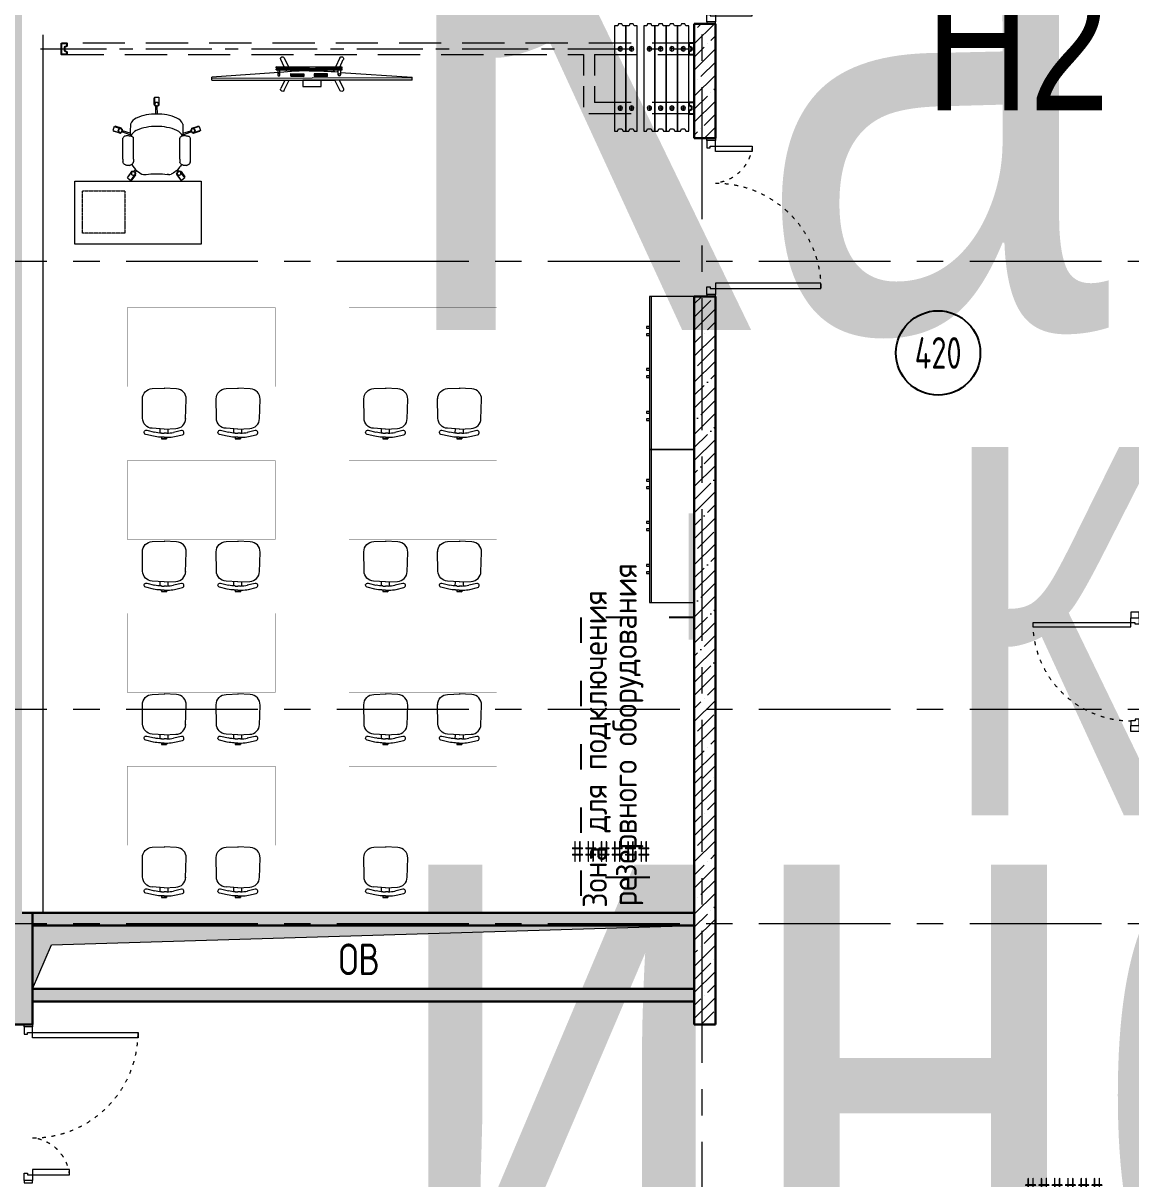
# Model space of a CAD drawing. Header units: millimetres. Extents: x -13407 to 115150, y -83292 to 109271.
# Drawn here: x 6460 to 16965, y 7087 to 18048 of the extents above; entities that cross this region are included whole.
import ezdxf
from ezdxf.enums import TextEntityAlignment as Align

# ---------------------------------------------------------------- set-up
doc = ezdxf.new("R2018")
doc.units = ezdxf.units.MM
for name, pattern in [('ACAD_ISO03W100', [30, 12, -18]), ('CENTER', [2, 1.25, -0.25, 0.25, -0.25]), ('HIDDEN', [6, 4, -2]), ('осевая', [2, 1.25, -0.25, 0.25, -0.25])]:
    doc.linetypes.add(name, pattern=pattern)
doc.layers.get('Defpoints').update_dxf_attribs({"color": 6})
for name, color, linetype, lineweight in [('_ТХ_мебель передв', 250, 'Continuous', 13), ('АР_Двери', 5, 'Continuous', 18), ('АР_Маркер экспликации', 239, 'Continuous', 13), ('АР_Номер помещения', 1, 'Continuous', 25), ('АР_Оси', 193, 'Continuous', 9), ('АР_Перегородки газоблок', 165, 'Continuous', 30), ('АР_Перегородки газоблок_Штрих', 165, 'Continuous', 5), ('АР_Подоконники', 163, 'Continuous', 9), ('АР_Помещения_площадь', 19, 'Continuous', 9), ('АР_Сущ Несущая стена', 202, 'Continuous', 30), ('АР_тонкая линия', 250, 'Continuous', 0), ('АР_Штриховка монолит', 250, 'Continuous', 9), ('Пер раздвиж', 7, 'Continuous', 25), ('Спринклеры', 7, 'Continuous', 18), ('ТХ_мебель передв', 250, 'Continuous', 13), ('ТХ_обор_комп принт', 30, 'Continuous', 13), ('ТХ_Трансформ перегорордка', 250, 'Continuous', 5)]:
    doc.layers.add(name, color=color, linetype=linetype, lineweight=lineweight)
doc.layers.add('АР_Названия помещений', color=124, linetype='Continuous', lineweight=5, plot=False)
doc.layers.add('АР_Отверстия', color=251, linetype='Continuous')
doc.layers.add('ТХ', color=7, linetype='Continuous')
doc.styles.add('ICOCPEUR', font='isocpeur.ttf')
doc.styles.add('ISOCPEUR', font='isocpeur.ttf', dxfattribs={"width": 0.7})
doc.styles.add('ISOCPEUR_1', font='isocpeur.ttf', dxfattribs={"width": 0.9, "height": 250})
doc.styles.get("Standard").update_dxf_attribs({"font": 'arial.ttf'})
pattern_1 = [(50, (-195010.61, -55205.68), (215.17805, -18.82564), [22.5, -247.5]), (355, (-195010.61, -55205.68), (-41.6254, 225.65764), [18, -198]), (100.45144, (-194992.68, -55207.25), (173.55265, 206.832), [19.12206, -210.34263]), (46.1842, (-195010.61, -55145.68), (320.1724, -49.6558), [33.75, -371.25]), (96.63564, (-194983.93, -55149.82), (280.3986, 292.2356), [28.6831, -315.51413]), (351.18416, (-195010.6, -55145.68), (280.3986, 292.2356), [27, -297]), (21, (-194980.61, -55160.68), (179.07212, -120.78567), [22.5, -247.5]), (326, (-194980.61, -55160.68), (72.9946, 217.54501), [18, -198]), (71.45144, (-194965.7, -55170.75), (252.06671, 96.75935), [19.12206, -210.34263]), (37.5, (-195010.615, -55205.68), (3.647957, 99.868156), [0, -195.6, 0, -201, 0, -198.75]), (7.5, (-195010.61, -55205.68), (78.92086, 118.323514), [0, -114.6, 0, -191.1, 0, -75.75]), (327.5, (-195077.515, -55205.68), (160.14673, -6.766462), [0, -75, 0, -234, 0, -310.5]), (317.5, (-195107.51, -55205.68), (174.95585, 30.031495), [0, -97.5, 0, -155.4, 0, -220.5])]

# ---------------------------------------------------------------- blocks, each defined once
blk = doc.blocks.new('*U147')
blk.add_lwpolyline([(-100, 80), (-100, 1010), (-140, 1010), (-140, 80)], close=True)
for points in [[(-1130, 0), (-1130, 80), (-1075, 80), (-1075, 0), (-1130, 0)], [(-1075, 80), (-1075, 0), (-1015, 0), (-1015, 40), (-1030, 40), (-1030, 80), (-1075, 80)], [(-55, 80), (-55, 0), (-115, 0), (-115, 40), (-100, 40), (-100, 80), (-55, 80)], [(0, 0), (0, 80), (-55, 80), (-55, 0), (0, 0)]]:
    blk.add_lwpolyline(points)
at = {"linetype": 'ACAD_ISO03W100', "ltscale": 3}
blk.add_arc((-100, 80), 930, 90, 180, dxfattribs=at)
blk = doc.blocks.new('Полуторная_на лестницу')
for points in [[(75, 80), (75, 1080), (125, 1080), (125, 80)], [(1375, 430), (1375, 80), (1425, 80), (1425, 430)]]:
    blk.add_lwpolyline(points, close=True)
for points in [[(0, 0), (0, 80), (20, 80), (20, 0), (0, 0)], [(20, 80), (20, 0), (90, 0), (90, 30), (75, 30), (75, 80), (20, 80)], [(1480, 80), (1480, 0), (1410, 0), (1410, 30), (1425, 30), (1425, 80), (1480, 80)], [(1500, 0), (1500, 80), (1480, 80), (1480, 0), (1500, 0)]]:
    blk.add_lwpolyline(points)
at = {"linetype": 'ACAD_ISO03W100', "ltscale": 3}
for centre, radius, start, end in [((75, 80), 1000, 0, 90), ((1465, 40), 392, 95.9075, 174.0925)]:
    blk.add_arc(centre, radius, start, end, dxfattribs=at)
blk = doc.blocks.new('*U262')
at = {"layer": 'Defpoints', "color": 7}
blk.add_line((-14317, -8752), (-14739, -8752), dxfattribs=at)
at = {"layer": 'АР_Номер помещения', "color": 7}
blk.add_circle((-15881, -583), 400, dxfattribs=at)
at = {"layer": 'Defpoints', "color": 7, "style": 'ISOCPEUR', "width": 0.7, "flags": 1}
blk.add_attdef('КАТЕГОРИЯ', (-499, -2092), '', height=250, dxfattribs=at)
at = {"layer": 'Defpoints', "color": 7, "style": 'ISOCPEUR', "width": 0.7}
blk.add_attdef('ПЛОЩАДЬ_ПОМЕЩЕНИЯ', text='', height=200, dxfattribs=at).set_placement((-14312, -8506), align=Align.MIDDLE_RIGHT)
at = {"layer": 'АР_Номер помещения', "color": 7, "style": 'ISOCPEUR', "width": 0.7}
blk.add_attdef('НОМЕР_ПОМЕЩЕНИЯ', text='', height=300, dxfattribs=at).set_placement((-15881, -583), align=Align.MIDDLE_CENTER)
at = {"layer": 'АР_Помещения_площадь', "color": 7, "lineweight": 30, "width": 0.7, "flags": 104}
blk.add_attdef('ИМЯ_ПОМЕЩЕНИЯ', text='', height=100, dxfattribs=at).set_placement((158, 1217), align=Align.MIDDLE_CENTER)
blk = doc.blocks.new('*U251')
at = {"layer": 'Defpoints', "color": 7}
blk.add_line((-20060, -13316), (-20482, -13316), dxfattribs=at)
at = {"layer": 'Defpoints', "color": 7, "style": 'ISOCPEUR', "width": 0.7, "flags": 1}
blk.add_attdef('КАТЕГОРИЯ', (-499, -2092), '', height=250, dxfattribs=at)
at = {"layer": 'Defpoints', "color": 7, "style": 'ISOCPEUR', "width": 0.7}
blk.add_attdef('ПЛОЩАДЬ_ПОМЕЩЕНИЯ', text='', height=200, dxfattribs=at).set_placement((-20055, -13070), align=Align.MIDDLE_RIGHT)
at = {"layer": 'АР_Номер помещения', "color": 7, "style": 'ISOCPEUR', "width": 0.7}
blk.add_attdef('НОМЕР_ПОМЕЩЕНИЯ', text='', height=300, dxfattribs=at).set_placement((-20716, -4409), align=Align.MIDDLE_CENTER)
at = {"layer": 'АР_Помещения_площадь', "color": 7, "lineweight": 30, "width": 0.7, "flags": 104}
blk.add_attdef('ИМЯ_ПОМЕЩЕНИЯ', text='', height=100, dxfattribs=at).set_placement((158, 1217), align=Align.MIDDLE_CENTER)
blk = doc.blocks.new('*U263')
at = {"layer": 'Defpoints', "color": 7}
blk.add_line((-14041, -3644), (-14463, -3644), dxfattribs=at)
at = {"layer": 'АР_Номер помещения', "color": 7}
blk.add_circle((-15816, 2609), 400, dxfattribs=at)
at = {"layer": 'Defpoints', "color": 7, "style": 'ISOCPEUR', "width": 0.7, "flags": 1}
blk.add_attdef('КАТЕГОРИЯ', (-499, -2092), '', height=250, dxfattribs=at)
at = {"layer": 'Defpoints', "color": 7, "style": 'ISOCPEUR', "width": 0.7}
blk.add_attdef('ПЛОЩАДЬ_ПОМЕЩЕНИЯ', text='', height=200, dxfattribs=at).set_placement((-14036, -3397), align=Align.MIDDLE_RIGHT)
at = {"layer": 'АР_Номер помещения', "color": 7, "style": 'ISOCPEUR', "width": 0.7}
blk.add_attdef('НОМЕР_ПОМЕЩЕНИЯ', text='', height=300, dxfattribs=at).set_placement((-15816, 2609), align=Align.MIDDLE_CENTER)
at = {"layer": 'АР_Помещения_площадь', "color": 7, "lineweight": 30, "width": 0.7, "flags": 104}
blk.add_attdef('ИМЯ_ПОМЕЩЕНИЯ', text='', height=100, dxfattribs=at).set_placement((158, 1217), align=Align.MIDDLE_CENTER)
blk = doc.blocks.new('П Трансформ2')
at = {"layer": 'Пер раздвиж', "linetype": 'HIDDEN', "lineweight": 9, "ltscale": 100}
for p, q in [((0, 615), (-1052, 615)), ((0, 508), (-945, 508))]:
    blk.add_line(p, q, dxfattribs=at)
at = {"layer": 'Пер раздвиж', "linetype": 'HIDDEN', "lineweight": 9, "ltscale": 50}
for p, q in [((-1052, 54), (-1052, 615)), ((-945, 54), (-945, 508))]:
    blk.add_line(p, q, dxfattribs=at)
at = {"layer": 'Пер раздвиж', "lineweight": 9}
for p, q in [((-681, 562), (-723, 562)), ((-702, 541), (-702, 583)), ((-574, 562), (-616, 562)), ((-595, 541), (-595, 583)), ((-406, 562), (-447, 562)), ((-426, 541), (-426, 583)), ((-299, 562), (-340, 562)), ((-319, 541), (-319, 583)), ((-192, 562), (-233, 562)), ((-212, 541), (-212, 583)), ((-85, 562), (-126, 562)), ((-105, 541), (-105, 583)), ((-702, 21), (-702, -21)), ((-595, 21), (-595, -21)), ((-426, 21), (-426, -21)), ((-319, 21), (-319, -21)), ((-212, 21), (-212, -21)), ((-105, 21), (-105, -21)), ((-681, 0), (-723, 0)), ((-574, 0), (-616, 0)), ((-406, 0), (-447, 0)), ((-299, 0), (-340, 0)), ((-192, 0), (-233, 0)), ((-85, 0), (-126, 0))]:
    blk.add_line(p, q, dxfattribs=at)
for points in [[(-756, -219), (-756, 781), (-729, 781), (-719, 757), (-686, 757), (-676, 781), (-649, 781), (-649, -219), (-678, -219), (-686, -237), (-719, -237), (-726, -219)], [(-649, -219), (-649, 781), (-622, 781), (-612, 757), (-579, 757), (-569, 781), (-542, 781), (-542, -219), (-571, -219), (-579, -237), (-612, -237), (-619, -219)], [(-480, -219), (-480, 781), (-453, 781), (-443, 757), (-410, 757), (-400, 781), (-373, 781), (-373, -219), (-402, -219), (-410, -237), (-443, -237), (-451, -219)], [(-373, -219), (-373, 781), (-346, 781), (-336, 757), (-303, 757), (-293, 781), (-266, 781), (-266, -219), (-295, -219), (-303, -237), (-336, -237), (-344, -219)], [(-266, -219), (-266, 781), (-239, 781), (-229, 757), (-196, 757), (-186, 781), (-159, 781), (-159, -219), (-188, -219), (-196, -237), (-229, -237), (-237, -219)], [(-159, -219), (-159, 781), (-132, 781), (-122, 757), (-89, 757), (-79, 781), (-52, 781), (-52, -219), (-81, -219), (-89, -237), (-122, -237), (-130, -219)]]:
    blk.add_lwpolyline(points, close=True, dxfattribs=at)
at = {"layer": 'Пер раздвиж'}
for points in [[(0, 508), (-52, 508), (-52, 535), (-28, 545), (-28, 578), (-52, 588), (-52, 615), (0, 615)], [(-6000, -53), (-5950, -53), (-5950, -27), (-5974, -17), (-5974, 17), (-5950, 27), (-5950, 54), (-6000, 54)], [(0, -53), (-52, -53), (-52, -27), (-28, -17), (-28, 17), (-52, 27), (-52, 54), (0, 54)]]:
    blk.add_lwpolyline(points, close=True, dxfattribs=at)
at = {"layer": 'Пер раздвиж', "linetype": 'HIDDEN', "lineweight": 9, "ltscale": 100}
blk.add_lwpolyline([(-945, 54), (0, 54), (0, -53), (-6000, -53), (-6000, 54), (-1052, 54)], dxfattribs=at)
at = {"layer": 'Пер раздвиж', "lineweight": 9}
for centre in [(-702, 562), (-595, 562), (-426, 562), (-319, 562), (-212, 562), (-105, 562), (-702, 0), (-595, 0), (-426, 0), (-319, 0), (-212, 0), (-105, 0)]:
    blk.add_circle(centre, 20.9, dxfattribs=at)
blk = doc.blocks.new('поз67')
for p, q in [((827456, -207565, -5), (827458, -208515, -5)), ((827456, -207565, -6), (827457, -208515, 0)), ((827456, -207565, -5), (827486, -207565, -5)), ((827476, -207565, -5), (827478, -208515, -5)), ((827531, -208246, -5), (827486, -207565, -5)), ((827555, -208246, -5), (827507, -208246, -5)), ((827556, -208855, -5), (827555, -208231, -5)), ((827555, -208231, -5), (827564, -208231, -5)), ((827564, -208255, -5), (827564, -208231, -5)), ((827572, -208255, -5), (827572, -208231, -5)), ((827572, -208231, -5), (827581, -208231, -5)), ((827581, -208231, -5), (827582, -208855, -5)), ((827507, -208266, -5), (827555, -208266, -5)), ((827493, -208369, -5), (827493, -208494, -5)), ((827493, -208369, -5), (827518, -208369, -5)), ((827498, -208369, -5), (827498, -208494, -5)), ((827503, -208369, -5), (827503, -208494, -5)), ((827508, -208369, -5), (827508, -208494, -5)), ((827513, -208369, -5), (827513, -208494, -5)), ((827518, -208369, -5), (827518, -208494, -5)), ((827456, -209465, -5), (827458, -208515, -5)), ((827456, -209465, -6), (827457, -208515, 0)), ((827476, -209465, -5), (827478, -208515, -5)), ((827518, -208494, -5), (827493, -208494, -5)), ((827494, -208717, -5), (827493, -208592, -5)), ((827518, -208592, -5), (827493, -208592, -5)), ((827499, -208717, -5), (827498, -208592, -5)), ((827504, -208717, -5), (827503, -208592, -5)), ((827509, -208717, -5), (827508, -208592, -5)), ((827514, -208717, -5), (827513, -208592, -5)), ((827519, -208717, -5), (827518, -208592, -5)), ((827534, -208784, -5), (827485, -209465, -5)), ((827494, -208717, -5), (827519, -208717, -5)), ((827508, -208820, -5), (827556, -208820, -5)), ((827556, -208840, -5), (827508, -208840, -5)), ((827556, -208840, -5), (827508, -208840, -5)), ((827565, -208855, -5), (827556, -208855, -5)), ((827556, -208855, -5), (827565, -208855, -5)), ((827565, -208831, -5), (827565, -208855, -5)), ((827582, -208855, -5), (827573, -208855, -5)), ((827573, -208855, -5), (827582, -208855, -5)), ((827456, -209465, -5), (827485, -209465, -5))]:
    blk.add_line(p, q)
for points, elevation in [([(827361, -208251), (827457, -208298)], -5), ([(827457, -208257), (827377, -208218)], -5), ([(827556, -208235), (827563, -208592)], -5), ([(827557, -208850), (827572, -208235)], -5), ([(827564, -208235), (827568, -208395)], -5), ([(827565, -208850), (827580, -208235)], -5), ([(827581, -208253), (827652, -208219)], -5), ([(827668, -208252), (827581, -208294)], -5), ([(827430, -208335), (827430, -208335)], 5), ([(827458, -208732), (827458, -208298)], -5), ([(827536, -208274), (827555, -208265)], -5), ([(827555, -208306), (827539, -208314)], -5), ([(827573, -208543), (827581, -208850)], -5), ([(827569, -208690), (827573, -208850)], -5), ([(827361, -208779), (827458, -208732)], -5), ([(827458, -208773), (827377, -208812)], -5), ([(827541, -208758), (827556, -208765)], -5), ([(827556, -208724), (827543, -208718)], -5), ([(827668, -208778), (827582, -208737)], -5), ([(827582, -208778), (827652, -208812)], -5), ([(827573, -208855), (827573, -208830)], -5)]:
    blk.add_lwpolyline(points, dxfattribs=dict(elevation=elevation))
at = {"elevation": -5}
for points in [[(827507, -208246, 1.032034), (827507, -208266)], [(827508, -208840, -1.032034), (827508, -208820)]]:
    blk.add_lwpolyline(points, format="xyb", dxfattribs=at)
blk.add_lwpolyline([(827396, -208429), (827458, -208429), (827458, -208601), (827396, -208601)], close=True, dxfattribs=at)
for centre, radius in [((827507, -208256, -5), 10), ((827560, -208235, -5), 4), ((827576, -208235, -5), 4), ((827568, -208543, -5), 5.23), ((827568, -208543, -5), 4), ((827508, -208830, -5), 10), ((827561, -208850, -5), 4), ((827561, -208850, -5), 4), ((827577, -208850, -5), 4), ((827577, -208850, -5), 4)]:
    blk.add_circle(centre, radius)
for centre, start, end in [((827369, -208235, -5), 64.1457, 244.1457), ((827660, -208235, -5), 295.653, 115.653), ((827369, -208795, -5), 115.8543, 295.8543), ((827660, -208795, -5), 244.347, 64.347)]:
    blk.add_arc(centre, 18.5, start, end)
blk.add_ellipse((823911, -208549, -5), major_axis=(2566, 2575), ratio=1, start_param=-0.785398, end_param=-0.709205)
at = {"extrusion": (0, 0, -1)}
blk.add_ellipse((823911, -208481, -5), major_axis=(2566, -2575), ratio=1, start_param=-0.785398, end_param=-0.703626, dxfattribs=at)
blk = doc.blocks.new('стол с тумбой 1200х600')
blk.add_lwpolyline([(-19012, 19801), (-19012, 21001), (-19612, 21001), (-19612, 19801)], close=True)
at = {"linetype": 'HIDDEN', "ltscale": 0.1}
blk.add_lwpolyline([(-19505, 19875), (-19105, 19875), (-19105, 20275), (-19505, 20275)], close=True, dxfattribs=at)
blk = doc.blocks.new('СК33 790х830')
for p, q in [((-25, 659), (-25, 719)), ((-20, 729), (20, 729)), ((-20, 729), (-20, 649)), ((20, 729), (20, 649)), ((25, 659), (25, 719)), ((-20, 649), (-16, 649)), ((-7, 568), (-7, 642)), ((-2, 649), (2, 649)), ((7, 568), (6, 642)), ((15, 649), (20, 649)), ((-403, 450), (-416, 412)), ((-403, 450), (-327, 426)), ((-335, 434), (-392, 452)), ((-249, 472), (-250, 402)), ((248, 472), (249, 380)), ((403, 450), (326, 426)), ((334, 434), (392, 452)), ((403, 450), (415, 412)), ((-416, 412), (-339, 388)), ((-350, 386), (-408, 405)), ((-338, 392), (-339, 388)), ((-333, 409), (-334, 405)), ((-250, 372), (-329, 399)), ((-327, 426), (-328, 422)), ((-250, 387), (-325, 410)), ((-319, 344), (-320, 340)), ((-320, 140), (-320, 340)), ((-316, 349), (-319, 344)), ((-312, 353), (-316, 349)), ((-306, 357), (-312, 353)), ((-298, 360), (-306, 357)), ((-290, 362), (-298, 360)), ((-290, 362), (-289, 362)), ((-280, 363), (-289, 362)), ((-280, 363), (-279, 363)), ((-270, 364), (-279, 363)), ((-270, 364), (-261, 363)), ((-261, 363), (-261, 363)), ((-261, 363), (-252, 362)), ((-252, 362), (-251, 362)), ((-251, 362), (-243, 360)), ((-250, 402), (-250, 398)), ((-250, 398), (-250, 380)), ((-250, 380), (-250, 370)), ((-250, 370), (-250, 362)), ((-243, 360), (-235, 357)), ((-235, 357), (-229, 353)), ((-229, 353), (-224, 349)), ((-224, 349), (-222, 344)), ((-222, 344), (-220, 340)), ((-221, 140), (-220, 340)), ((221, 344), (220, 340)), ((220, 140), (220, 340)), ((224, 349), (221, 344)), ((228, 353), (224, 349)), ((234, 357), (228, 353)), ((242, 360), (234, 357)), ((250, 362), (242, 360)), ((249, 387), (324, 410)), ((249, 372), (328, 399)), ((249, 380), (249, 370)), ((249, 370), (249, 362)), ((250, 362), (251, 362)), ((260, 363), (251, 362)), ((260, 363), (261, 363)), ((270, 364), (261, 363)), ((270, 364), (279, 363)), ((279, 363), (279, 363)), ((279, 363), (288, 362)), ((288, 362), (289, 362)), ((289, 362), (297, 360)), ((297, 360), (305, 357)), ((305, 357), (311, 353)), ((311, 353), (316, 349)), ((316, 349), (318, 344)), ((318, 344), (319, 340)), ((320, 140), (320, 340)), ((326, 426), (328, 422)), ((332, 409), (333, 405)), ((337, 392), (338, 388)), ((415, 412), (338, 388)), ((350, 386), (407, 405)), ((-320, 140), (-320, 131)), ((-320, 131), (-320, 123)), ((-320, 123), (-320, 115)), ((-319, 109), (-320, 115)), ((-222, 109), (-221, 115)), ((-221, 140), (-221, 131)), ((-221, 131), (-221, 123)), ((-221, 123), (-221, 115)), ((-221, 115), (-221, 115)), ((220, 140), (220, 131)), ((220, 131), (220, 123)), ((220, 123), (220, 115)), ((220, 115), (220, 113)), ((221, 109), (220, 113)), ((318, 109), (319, 115)), ((319, 140), (319, 131)), ((319, 131), (319, 123)), ((319, 123), (319, 115)), ((319, 115), (319, 115)), ((-318, 106), (-319, 109)), ((-315, 100), (-318, 106)), ((-311, 95), (-315, 100)), ((-305, 90), (-311, 95)), ((-303, 89), (-305, 90)), ((-296, 85), (-303, 89)), ((-293, 84), (-296, 85)), ((-290, 83), (-293, 84)), ((-284, 81), (-290, 83)), ((-281, 81), (-284, 81)), ((-278, 81), (-281, 81)), ((-274, 80), (-278, 81)), ((-277, -38), (-230, 27)), ((-240, 22), (-275, -27)), ((-270, 80), (-274, 80)), ((-267, 80), (-270, 80)), ((-263, 81), (-267, 80)), ((-260, 81), (-263, 81)), ((-257, 81), (-260, 81)), ((-257, 81), (-251, 83)), ((-248, 84), (-251, 83)), ((-245, 85), (-248, 84)), ((-245, 85), (-238, 89)), ((-245, -61), (-198, 4)), ((-236, 90), (-238, 89)), ((-237, 89), (-225, 73)), ((-236, 90), (-230, 95)), ((-230, 95), (-226, 100)), ((-230, 27), (-227, 25)), ((-226, 100), (-223, 106)), ((-225, 73), (-202, 42)), ((-222, 109), (-223, 106)), ((-216, 17), (-212, 14)), ((-202, 42), (-215, 25)), ((-192, 34), (-205, 17)), ((-202, 42), (-201, 40)), ((-201, 40), (-181, 26)), ((-201, 6), (-198, 4)), ((-181, 26), (-161, 10)), ((-161, 10), (-158, 8)), ((-158, 8), (-155, 7)), ((-155, 7), (-140, -1)), ((-56, 0), (56, 0)), ((55, 0), (99, -4)), ((155, 7), (139, -1)), ((155, 7), (158, 8)), ((158, 8), (160, 10)), ((174, 21), (160, 10)), ((180, 26), (174, 21)), ((200, 40), (180, 26)), ((187, 30), (196, 17)), ((192, 6), (189, 4)), ((236, -61), (189, 4)), ((197, 38), (206, 25)), ((200, 40), (201, 42)), ((217, 63), (201, 42)), ((207, 17), (204, 14)), ((225, 73), (217, 63)), ((221, 27), (218, 25)), ((222, 106), (221, 109)), ((268, -38), (221, 27)), ((225, 100), (222, 106)), ((229, 95), (225, 100)), ((237, 89), (225, 73)), ((235, 90), (229, 95)), ((231, 22), (267, -27)), ((237, 89), (235, 90)), ((244, 85), (237, 89)), ((247, 84), (244, 85)), ((250, 83), (247, 84)), ((256, 81), (250, 83)), ((259, 81), (256, 81)), ((262, 81), (259, 81)), ((266, 80), (262, 81)), ((270, 80), (266, 80)), ((273, 80), (270, 80)), ((277, 81), (273, 80)), ((280, 81), (277, 81)), ((283, 81), (280, 81)), ((283, 81), (289, 83)), ((292, 84), (289, 83)), ((295, 85), (292, 84)), ((295, 85), (302, 89)), ((304, 90), (302, 89)), ((304, 90), (310, 95)), ((310, 95), (314, 100)), ((314, 100), (317, 106)), ((318, 109), (317, 106)), ((-277, -38), (-245, -61)), ((-200, -7), (-235, -56)), ((-140, -1), (-125, -4)), ((-125, -4), (-110, -5)), ((-110, -5), (-99, -4)), ((-99, -4), (-55, 0)), ((111, -5), (99, -4)), ((111, -5), (125, -4)), ((125, -4), (139, -1)), ((191, -7), (226, -56)), ((268, -38), (236, -61))]:
    blk.add_line(p, q)
for centre in [(0, 661), (-345, 411), (344, 411), (-221, 6), (212, 6)]:
    blk.add_circle(centre, 20)
for centre, radius, start, end in [((-20, 719), 5, 90, 180), ((-20, 659), 5, 180, 270), ((0, 661), 17, 279.4623, 260.5377), ((20, 719), 5, 0, 90), ((20, 659), 5, 270, 0), ((-15, 128), 440, 88.0553, 113.9054), ((14, 128), 440, 66.0946, 91.9447), ((-394, 447), 5, 72.3275, 162.3275), ((-152, 436), 103, 113.6677, 159.763), ((-15, 10), 440, 88.0553, 113.9054), ((14, 10), 440, 66.0946, 91.9447), ((151, 436), 103, 20.237, 66.3323), ((393, 447), 5, 17.6725, 107.6725), ((-406, 409), 5, 162.3275, 252.3275), ((-345, 411), 17, 351.7899, 332.8652), ((-349, 391), 5, 252.3275, 342.3275), ((-337, 429), 5, 342.3275, 72.3275), ((-152, 318), 103, 113.6677, 155.3986), ((151, 318), 103, 24.6014, 66.3323), ((344, 411), 17, 207.1348, 188.2101), ((336, 429), 5, 107.6725, 197.6725), ((348, 391), 5, 197.6725, 287.6725), ((405, 409), 5, 287.6725, 17.6725), ((-236, 19), 5, 54, 144), ((-221, 6), 17, 63.4623, 44.5377), ((212, 6), 17, 135.4623, 116.5377), ((227, 19), 5, 36, 126), ((-271, -30), 5, 144, 234), ((-239, -53), 5, 234, 324), ((-204, -4), 5, 324, 54), ((195, -4), 5, 126, 216), ((230, -53), 5, 216, 306), ((263, -30), 5, 306, 36)]:
    blk.add_arc(centre, radius, start, end)
blk = doc.blocks.new('тумба под доской')
for points in [[(-1451, -426), (0, -426), (0, 0), (-1451, 0)], [(-1165, -453), (-1149, -453), (-1149, -426), (-1165, -426)], [(-1096, -453), (-1080, -453), (-1080, -426), (-1096, -426)], [(-768, -453), (-752, -453), (-752, -426), (-768, -426)], [(-699, -453), (-683, -453), (-683, -426), (-699, -426)], [(-360, -453), (-344, -453), (-344, -426), (-360, -426)], [(-291, -453), (-275, -453), (-275, -426), (-291, -426)]]:
    blk.add_lwpolyline(points, close=True)
blk.add_lwpolyline([(-1451, -410), (0, -410)])
blk = doc.blocks.new('стуо без подлокот')
at = {"extrusion": (-5.44802e-05, 0.000471638, 1)}
for p, q in [((-8645, 20682, 0), (-8627, 20756, 0)), ((-8588, 20746, 0), (-8606, 20672, 0)), ((-8603, 20770, 0), (-8602, 20770, 0)), ((-8474, 20785, 0), (-8288, 20787, 0)), ((-8654, 20582, 0), (-8653, 20617, 0)), ((-8614, 20620, 0), (-8574, 20619, 0)), ((-8577, 20581, 0), (-8569, 20694, 0)), ((-8193, 20693, 0), (-8189, 20575, 0)), ((-8669, 20558, 0), (-8669, 20606, 0)), ((-8668, 20606, 0), (-8669, 20558, 0)), ((-8654, 20558, 0), (-8669, 20558, 0)), ((-8654, 20606, 0), (-8668, 20606, 0)), ((-8654, 20582, 0), (-8654, 20606, 0)), ((-8654, 20582, 0), (-8654, 20558, 0)), ((-8654, 20582, 0), (-8654, 20548, 0)), ((-8615, 20606, 0), (-8615, 20581, 0)), ((-8615, 20557, 0), (-8615, 20582, 0)), ((-8615, 20543, 0), (-8575, 20543, 0)), ((-8577, 20582), (-8571, 20469, 0)), ((-8195, 20464, 0), (-8189, 20582, 0)), ((-8647, 20482, 0), (-8630, 20408, 0)), ((-8591, 20417, 0), (-8608, 20492, 0)), ((-8606, 20393, 0), (-8605, 20394, 0)), ((-8484, 20377, 0), (-8294, 20371, 0))]:
    blk.add_line(p, q, dxfattribs=at)
at = {"extrusion": (5.44802e-05, -0.000471638, -1)}
for centre, major_axis, start_param, end_param in [((-8608, 20751, 0), (12.7, 14.6, 0), 4.240369, 5.829345), ((-8607, 20751, 0), (12.7, 14.6, 0), -0.45384, 1.098777), ((-8473, 20688, 0), (63.4, 73.1, 0), 4.061153, 5.558057), ((-8290, 20690, 0), (63.4, 73.1, 0), -0.725128, 0.826554), ((-8363, 20612, 0), (-219, 190, 0), 5.584367, 5.811166), ((-8325, 20602, 0), (190, 219, 0), 4.01357, 4.240369)]:
    blk.add_ellipse(centre, major_axis=major_axis, ratio=1, start_param=start_param, end_param=end_param, dxfattribs=at)
at = {"extrusion": (-5.44802e-05, 0.000471638, 1)}
for centre, major_axis, start_param, end_param in [((-8364, 20547, 0), (-222, -187, 0), 5.584367, 5.811166), ((-8325, 20557, 0), (187, -222, 0), 4.01357, 4.240369), ((-8611, 20412, 0), (12.4, -14.8, 0), 4.240369, 5.829345), ((-8610, 20412, 0), (12.4, -14.8, 0), -0.45384, 1.098777), ((-8475, 20473, 0), (62.2, -74.2, 0), 4.061153, 5.558057), ((-8292, 20468, 0), (62.2, -74.2, 0), -0.725128, 0.826554)]:
    blk.add_ellipse(centre, major_axis=major_axis, ratio=1, start_param=start_param, end_param=end_param, dxfattribs=at)
blk = doc.blocks.new('У195')
at = {"layer": '_ТХ_мебель передв', "const_width": 2}
blk.add_lwpolyline([(168259, 78382), (169009, 78382), (169009, 76982), (168259, 76982)], close=True, dxfattribs=at)

msp = doc.modelspace()

# ---------------------------------------------------------------- hatches: boundary and pattern name
at = {"layer": 'АР_Перегородки газоблок_Штрих', "ltscale": 100}
h = msp.add_hatch(dxfattribs=at)
h.set_pattern_fill('AR-CONC', color=256, scale=30)
h.set_pattern_definition(pattern_1)
h.paths.add_polyline_path([(12825.4, 9610), (6550, 9610), (6550, 9490), (12825, 9490.8), (12824.6, 9490)])
h = msp.add_hatch(dxfattribs=at)
h.set_pattern_fill('AR-CONC', color=256, scale=30)
h.set_pattern_definition(pattern_1)
h.paths.add_polyline_path([(12825.4, 8890), (6550, 8890), (6550, 8770), (12825, 8770.8), (12824.6, 8770)])
at = {"layer": 'АР_Штриховка монолит', "ltscale": 100}
h = msp.add_hatch(dxfattribs=at)
h.set_pattern_fill('ANSI35', color=256, scale=700)
h.set_pattern_definition([(45, (-951587.81, 109999.9), (-123.743687, 123.743687), []), (45, (-951464.07, 109999.9), (-123.743687, 123.743687), [218.75, -43.75, 0, -43.75])])
h.paths.add_polyline_path([(6449.9, 27280), (6249.9, 27280), (6249.9, 9610), (-100, 9610), (-100, 9410), (100, 9410), (6250, 9410), (6250, 8550), (6550, 8550), (6550, 9610), (6450, 9610)])
h = msp.add_hatch(dxfattribs=at)
h.set_pattern_fill('ANSI35', color=256, scale=700)
h.set_pattern_definition([(45, (-961377.81, 115514.9), (-123.743687, 123.743687), []), (45, (-961254.07, 115514.9), (-123.743687, 123.743687), [218.75, -43.75, 0, -43.75])])
h.paths.add_polyline_path([(13025, 18040.2), (12825, 18040.2), (12825, 16955), (13025, 16955)])
h = msp.add_hatch(dxfattribs=at)
h.set_pattern_fill('ANSI35', color=256, scale=700)
h.set_pattern_definition([(45, (-961377.81, 107109.9), (-123.743687, 123.743687), []), (45, (-961254.07, 107109.9), (-123.743687, 123.743687), [218.75, -43.75, 0, -43.75])])
h.paths.add_polyline_path([(13025, 15455), (12825, 15455), (12825, 10887.6), (13025, 10887.6)])
h = msp.add_hatch(dxfattribs=at)
h.set_pattern_fill('ANSI35', color=256, scale=700)
h.set_pattern_definition([(45, (-961377.81, 102559.9), (-123.743687, 123.743687), []), (45, (-961254.07, 102559.9), (-123.743687, 123.743687), [218.75, -43.75, 0, -43.75])])
h.paths.add_polyline_path([(13025, 10905), (12825, 10905), (12825, 8550), (13025, 8550)])
at = {"layer": 'Спринклеры', "ltscale": 100}
h = msp.add_hatch(color=256, dxfattribs=at)
h.paths.add_polyline_path([(4450, 9410), (200, 9410), (201.2, 8975), (325.7, 9312.6)])
edge = h.paths.add_edge_path()
edge.add_line((12825, 9490), (7248.9, 9490))
edge.add_arc((6898.2, 9463.2), 351.8, -15.32511, 4.36279, ccw=False)
edge.add_line((7237.4, 9370.3), (12825, 9490))
edge = h.paths.add_edge_path()
edge.add_line((7248.9, 9490), (6550, 9490))
edge.add_line((6550, 9490), (6550, 8890))
edge.add_line((6550, 8890), (6688.2, 9358.5))
edge.add_line((6688.2, 9358.5), (7237.4, 9370.3))
edge.add_arc((6898.2, 9463.2), 351.8, 344.67489, 364.36279)
h = msp.add_hatch(dxfattribs=at)
h.set_pattern_fill('ANSI31', color=256)
h.set_pattern_definition([(45, (-195010.61454, -55205.68246), (-0.08838834765, 0.08838834765), [])])
h.paths.add_polyline_path([(12825, 9490), (6550, 9490), (6550, 8890), (6728.2, 9305.8)])
at = {"layer": 'ТХ_мебель передв', "transparency": 33554508}
h = msp.add_hatch(color=256, dxfattribs=at)
h.dxf.hatch_style = 1
h.paths.add_polyline_path([(12772.1, 12200), (12825.1, 12200), (12825.1, 13398.7), (12772.1, 13398.7)])

# ---------------------------------------------------------------- linework, layer by layer
at = {"layer": 'АР_Оси', "linetype": 'CENTER', "ltscale": 1000}
for p, q in [((12900, -1811.3), (12900, 27571.3)), ((-12563.8, 15790), (71033.4, 15790)), ((-12563.8, 11540), (71033.4, 11540)), ((-12563.8, 9510), (71033.4, 9510))]:
    msp.add_line(p, q, dxfattribs=at)
at = {"layer": 'АР_Перегородки газоблок', "ltscale": 100}
for points in [[(6550, 9610), (12825, 9610)], [(6550, 9490), (12825, 9490)], [(12825, 8890), (6550, 8890)], [(12825, 8770), (6550, 8770)]]:
    msp.add_lwpolyline(points, dxfattribs=at)
at = {"layer": 'АР_Подоконники', "ltscale": 100}
msp.add_line((6650, 9610), (6650, 17935), dxfattribs=at)
at = {"layer": 'АР_Сущ Несущая стена', "ltscale": 100}
for p, q in [((12825, 16955), (12825, 18040.2)), ((12825, 18040.2), (13025, 18040.2)), ((13025, 16955), (13025, 18040.2)), ((12825, 16955), (13025, 16955)), ((12825, 10620.8), (12825, 15455)), ((12825, 15455), (13025, 15455)), ((13025, 10620.8), (13025, 15455)), ((12825, 8550), (12825, 10905)), ((13025, 8550), (13025, 10905)), ((6450, 9610), (6550, 9610)), ((6550, 9610), (6550, 8550)), ((6250, 8550), (6550, 8550)), ((12825, 8550), (13025, 8550))]:
    msp.add_line(p, q, dxfattribs=at)
at = {"layer": 'АР_тонкая линия', "ltscale": 100}
msp.add_lwpolyline([(6550, 8890), (6728.2, 9305.8), (12825, 9490)], dxfattribs=at)
at = {"layer": 'ТХ', "linetype": 'ACAD_ISO03W100', "ltscale": 20}
msp.add_lwpolyline([(12825, 12410), (11749.9, 12410), (11749.9, 9610), (12825, 9610)], close=True, dxfattribs=at)
at = {"layer": 'ТХ_Трансформ перегорордка', "linetype": 'осевая', "lineweight": 0, "ltscale": 500}
msp.add_line((6625, 17803.4), (12825, 17803.4), dxfattribs=at)

# ---------------------------------------------------------------- block references
at = {"layer": 'АР_Двери'}
for name, p, rotation in [('Полуторная_на лестницу', (12945, 19540.2), 270), ('*U147', (17045, 12461.1), 90.00000000000001), ('Полуторная_на лестницу', (6470, 8550), 270)]:
    msp.add_blockref(name, p, dxfattribs=dict(at, rotation=rotation))
at = {"layer": 'АР_Двери', "xscale": -1, "rotation": 270}
msp.add_blockref('Полуторная_на лестницу', (12945, 15455), dxfattribs=at)
at = {"layer": 'АР_Маркер экспликации', "color": 7}
ref = msp.add_blockref('*U263', (30798, 23793.9), dxfattribs=at)
ref.add_attrib('НОМЕР_ПОМЕЩЕНИЯ', '401', dxfattribs={"layer": 'АР_Номер помещения', "color": 7, "height": 300, "style": 'ISOCPEUR', "width": 0.7}).set_placement((14982.4, 26402.8), align=Align.MIDDLE_CENTER)
lines = msp.add_mtext('\\W0.8000;Лестничная клетка Тип Н2', dxfattribs={"layer": 'АР_Названия помещений', "insert": (15021, 24843.5), "char_height": 1270.08, "width": 926.94, "attachment_point": 1})
ref.add_attrib('ИМЯ_ПОМЕЩЕНИЯ', '', (15021, 24843.5), dxfattribs={"flags": 104}).embed_mtext(lines)
ref.add_attrib('ПЛОЩАДЬ_ПОМЕЩЕНИЯ', '#####', dxfattribs={"layer": 'Defpoints', "color": 7, "height": 200, "style": 'ISOCPEUR', "width": 0.7}).set_placement((16762, 20396.8), align=Align.MIDDLE_RIGHT)
ref = msp.add_blockref('*U251', (32463.4, 23260.5), dxfattribs=at)
lines = msp.add_mtext('\\W0.8000;Кабинет информатики с возможностью деления трансформируемой перегородкой на \\Pдва помещения', dxfattribs={"layer": 'АР_Названия помещений', "insert": (9884.5, 20777.4), "char_height": 5640.769, "width": 926.94, "attachment_point": 1})
ref.add_attrib('ИМЯ_ПОМЕЩЕНИЯ', '', (9884.5, 20777.4), dxfattribs={"flags": 104}).embed_mtext(lines)
ref.add_attrib('ПЛОЩАДЬ_ПОМЕЩЕНИЯ', '######', dxfattribs={"layer": 'Defpoints', "color": 7, "height": 200, "style": 'ISOCPEUR', "width": 0.7}).set_placement((12408.6, 10191), align=Align.MIDDLE_RIGHT)
ref = msp.add_blockref('*U262', (31018.2, 15502.5), dxfattribs=at)
ref.add_attrib('НОМЕР_ПОМЕЩЕНИЯ', '420', dxfattribs={"layer": 'АР_Номер помещения', "color": 7, "height": 300, "style": 'ISOCPEUR', "width": 0.7}).set_placement((15137.3, 14919.7), align=Align.MIDDLE_CENTER)
lines = msp.add_mtext('\\W0.8000;Коридор', dxfattribs={"layer": 'АР_Названия помещений', "insert": (15148.6, 14027.7), "char_height": 3493.941, "width": 926.94, "attachment_point": 1})
ref.add_attrib('ИМЯ_ПОМЕЩЕНИЯ', '', (15148.6, 14027.7), dxfattribs={"flags": 104}).embed_mtext(lines)
ref.add_attrib('ПЛОЩАДЬ_ПОМЕЩЕНИЯ', '######', dxfattribs={"layer": 'Defpoints', "color": 7, "height": 200, "style": 'ISOCPEUR', "width": 0.7}).set_placement((16706, 6996.6), align=Align.MIDDLE_RIGHT)
at = {"layer": 'Пер раздвиж', "xscale": -1, "rotation": 180}
msp.add_blockref('П Трансформ2', (12825, 17803.4), dxfattribs=at)
at = {"layer": 'ТХ_мебель передв'}
msp.add_blockref('СК33 790х830', (7726.5, 16617), dxfattribs=at)
at = {"layer": 'ТХ_мебель передв', "xscale": -1, "rotation": 270}
msp.add_blockref('стол с тумбой 1200х600', (-12851.1, 35562.1), dxfattribs=at)
at = {"layer": 'ТХ_мебель передв'}
for name, p, rotation in [('тумба под доской', (12825, 14004.3), 270), ('У195', (85832.2, -153658.7), 90), ('У195', (87932.2, -153658.7), 90), ('стуо без подлокот', (28378.2, 22774.4, 0), 90), ('стуо без подлокот', (29078.2, 22774.4, 0), 90), ('стуо без подлокот', (30478.2, 22774.4, 0), 90), ('стуо без подлокот', (31178.2, 22774.4, 0), 90), ('тумба под доской', (12825, 12553.7), 270), ('У195', (85832.2, -155108.7), 90), ('У195', (87932.2, -155108.7), 90), ('стуо без подлокот', (28378.2, 21324.4, 0), 90), ('стуо без подлокот', (29078.2, 21324.4, 0), 90), ('стуо без подлокот', (30478.2, 21324.4, 0), 90), ('стуо без подлокот', (31178.2, 21324.4, 0), 90), ('У195', (85832.2, -156558.7), 90), ('У195', (87932.2, -156558.7), 90), ('стуо без подлокот', (28378.2, 19874.4, 0), 90), ('стуо без подлокот', (29078.2, 19874.4, 0), 90), ('стуо без подлокот', (30478.2, 19874.4, 0), 90), ('стуо без подлокот', (31178.2, 19874.4, 0), 90), ('У195', (85832.2, -158008.7), 90), ('У195', (87932.2, -158008.7), 90), ('стуо без подлокот', (28378.2, 18424.4, 0), 90), ('стуо без подлокот', (29078.2, 18424.4, 0), 90), ('стуо без подлокот', (30478.2, 18424.4, 0), 90)]:
    msp.add_blockref(name, p, dxfattribs=dict(at, rotation=rotation))
at = {"layer": 'ТХ_обор_комп принт', "xscale": -1, "rotation": 270}
msp.add_blockref('поз67', (217715.1, -809950.3, 0.5), dxfattribs=at)

# ---------------------------------------------------------------- texts
at = {"layer": 'АР_Отверстия', "ltscale": 100, "insert": (9645.8, 9168.8), "char_height": 300, "attachment_point": 5, "line_spacing_factor": 0.7, "style": 'ICOCPEUR'}
msp.add_mtext('\\A1;{\\W0.8;ОВ}', dxfattribs=at)
at = {"layer": 'ТХ', "style": 'ISOCPEUR_1', "width": 0.9}
for s, p in [('резервного оборудования', (12279.2, 9672.2)), ('Зона для подключения', (11996.3, 9657.8))]:
    msp.add_text(s, height=230, rotation=90, dxfattribs=at).set_placement(p)

doc.saveas('drawing.dxf')
